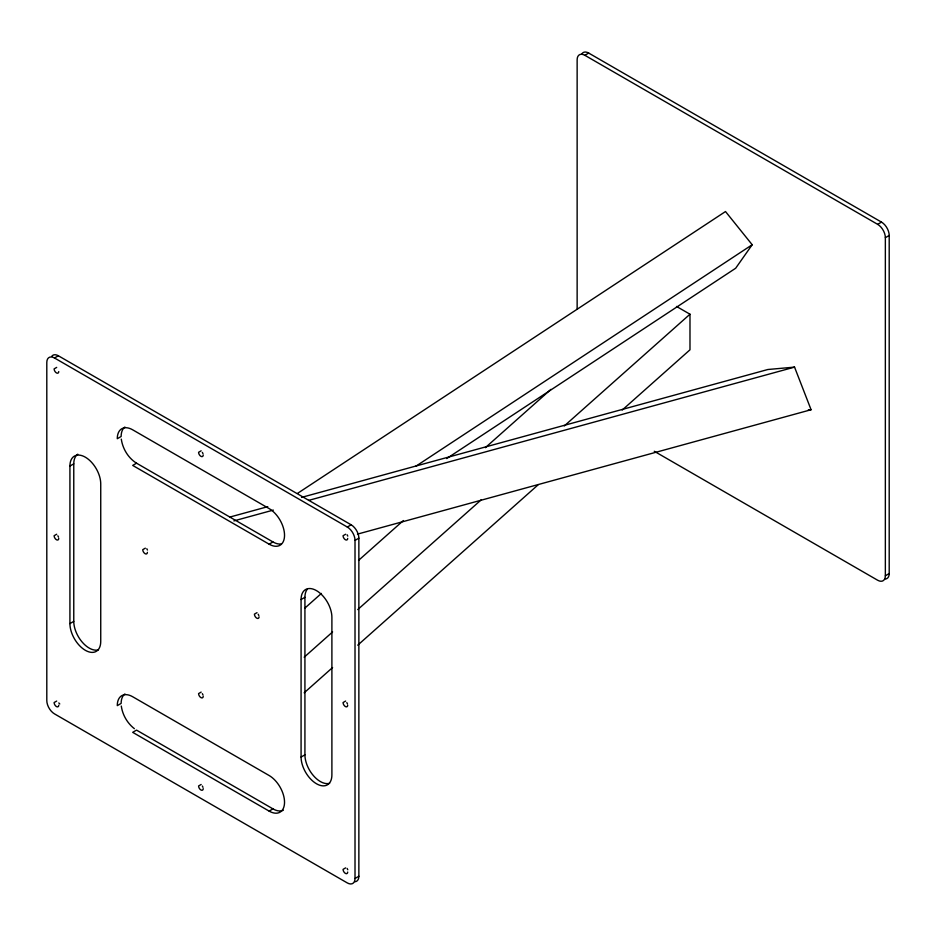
<?xml version="1.0" encoding="UTF-8"?>
<svg xmlns="http://www.w3.org/2000/svg" width="936" height="936" viewBox="0 0 936 936"><rect width="100%" height="100%" fill="white"/><g stroke="black" fill="none" stroke-linecap="round" stroke-linejoin="round"><path stroke-width="1.4" d="M297.531 493.377L725.505 211.536L752.193 244.741L735.661 268.246L446.694 458.558M305.007 607.99L321.399 593.424M358.558 560.383L403.369 520.545M485.339 447.677L550.918 389.376M304.188 657.201L332.596 631.94M357.739 609.593L481.233 499.801M564.291 425.95L689.984 314.215L676.517 306.446M304.188 692.792L332.596 667.532M357.739 645.185L538.071 484.86M622.218 410.05L689.984 349.807L689.984 314.215M415.666 466.362L752.193 244.741M358.862 876.26L355.013 878.483A10.893 6.295 60 0 1 347.303 882.929L54.51 713.887A10.893 6.295 60 0 1 46.8 700.537L46.8 362.443A10.893 6.295 60 0 1 54.51 357.997L58.36 355.774L351.164 524.815A10.893 6.295 60 0 1 358.862 538.165L358.862 876.26A10.893 6.295 60 0 1 355.013 881.747M577.138 308.938L577.138 59.74A10.893 6.295 60 0 1 584.836 55.294L588.697 53.071L881.49 222.113A10.893 6.295 60 0 1 889.2 235.462L889.2 573.557A10.893 6.295 60 0 1 885.351 579.045M56.687 367.403L54.124 368.889A3.264 1.884 60 0 0 56.429 372.891A3.264 1.884 60 0 0 58.746 371.557M69.919 466.07A21.797 12.577 60 0 1 85.328 457.177A21.797 12.577 60 0 1 100.737 483.865L100.737 641.394A21.797 12.577 60 0 1 85.328 650.298A21.797 12.577 60 0 1 69.919 623.61L69.919 466.07L73.768 463.846A21.797 12.577 60 0 1 77.793 454.182M272.973 541.956L136.539 463.191L132.69 465.414L269.123 544.179L272.973 541.956A21.797 12.577 60 0 0 281.081 543.98M56.687 534.234L54.124 535.72A3.264 1.884 60 0 0 56.429 539.721A3.264 1.884 60 0 0 58.746 538.387M201.158 450.824L198.596 452.299A3.264 1.884 60 0 0 200.901 456.312A3.264 1.884 60 0 0 203.217 454.978M145.326 548.18L142.752 549.666A3.264 1.884 60 0 0 145.068 553.667A3.264 1.884 60 0 0 147.373 552.334M69.919 623.61L73.768 621.375L73.768 463.846M54.51 357.997L347.303 527.038L351.164 524.815M584.836 55.294L877.64 224.336L881.49 222.113M56.687 701.064L54.124 702.538A3.264 1.884 60 0 0 56.429 706.551A3.264 1.884 60 0 0 58.746 705.217M345.641 534.234L343.067 535.72A3.264 1.884 60 0 0 345.384 539.721A3.264 1.884 60 0 0 347.689 538.387M355.013 878.483L355.013 540.388L358.862 538.165M654.252 451.257L877.64 580.226A10.893 6.295 60 0 0 885.351 575.78L885.351 237.685L889.2 235.462M257.002 612.659L254.428 614.145A3.264 1.884 60 0 0 256.745 618.146A3.264 1.884 60 0 0 259.061 616.812M301.076 599.531A21.797 12.577 60 0 1 316.485 590.628A21.797 12.577 60 0 1 331.894 617.327L331.894 774.856A21.797 12.577 60 0 1 316.485 783.76A21.797 12.577 60 0 1 301.076 757.06L301.076 599.531L304.925 597.308A21.797 12.577 60 0 1 307.23 589.27M201.158 692.102L198.596 693.588A3.264 1.884 60 0 0 200.901 697.589A3.264 1.884 60 0 0 203.217 696.255M201.158 784.473L198.596 785.959A3.264 1.884 60 0 0 200.901 789.961A3.264 1.884 60 0 0 203.217 788.627M345.641 701.052L343.067 702.538A3.264 1.884 60 0 0 345.384 706.54A3.264 1.884 60 0 0 347.689 705.206M301.076 757.06L304.925 754.837L304.925 597.308M272.973 808.88L136.539 730.115L132.69 732.338L269.123 811.102L272.973 808.88A21.797 12.577 60 0 0 283.351 810.225M345.641 867.883L343.067 869.368A3.264 1.884 60 0 0 345.384 873.37A3.264 1.884 60 0 0 347.689 872.036M885.351 575.78L889.2 573.557M229.729 517.105L267.766 506.668M301.579 497.39L767.859 369.509L794.547 367.123L811.079 409.722L357.47 534.128M233.883 520.896L273.324 510.085M308.541 500.421L794.547 367.123M808.271 409.968L811.079 409.722M136.539 463.191C128.22 457.996 122.686 448.765 121.294 439.124M134.351 728.664C127.319 723.177 122.522 714.87 121.294 706.037M346.823 702.62L347.467 703.919M202.351 452.38L202.983 453.679M258.184 614.215L258.827 615.525M202.351 693.658L202.983 694.957M202.351 786.029L202.983 787.328M57.868 535.801L58.512 537.1M582.016 53.656A10.893 6.295 60 0 1 588.697 53.071M877.64 224.336A10.893 6.295 60 0 1 885.351 237.685M124.897 427.015A21.797 12.577 60 0 0 121.13 436.504L117.281 438.727A21.797 12.577 60 0 1 132.69 429.823L269.123 508.587A21.797 12.577 60 0 1 284.532 535.287A21.797 12.577 60 0 1 269.123 544.179M124.897 693.939A21.797 12.577 60 0 0 121.13 703.416L117.281 705.639A21.797 12.577 60 0 1 132.69 696.747L269.123 775.511A21.797 12.577 60 0 1 284.532 802.199A21.797 12.577 60 0 1 269.123 811.102M347.303 527.038A10.893 6.295 60 0 1 355.013 540.388M51.691 356.359A10.893 6.295 60 0 1 58.36 355.774M59.775 703.954A3.264 1.884 60 0 1 58.839 702.913M98.467 649.841A21.797 12.577 60 0 1 82.309 642.236A21.797 12.577 60 0 1 73.768 621.375M147.478 550.029A3.264 1.884 60 0 1 146.835 548.73M329.624 783.303A21.797 12.577 60 0 1 313.466 775.698A21.797 12.577 60 0 1 304.925 754.837M347.794 869.731A3.264 1.884 60 0 1 347.151 868.432M347.794 536.082A3.264 1.884 60 0 1 347.151 534.784"/></g></svg>
